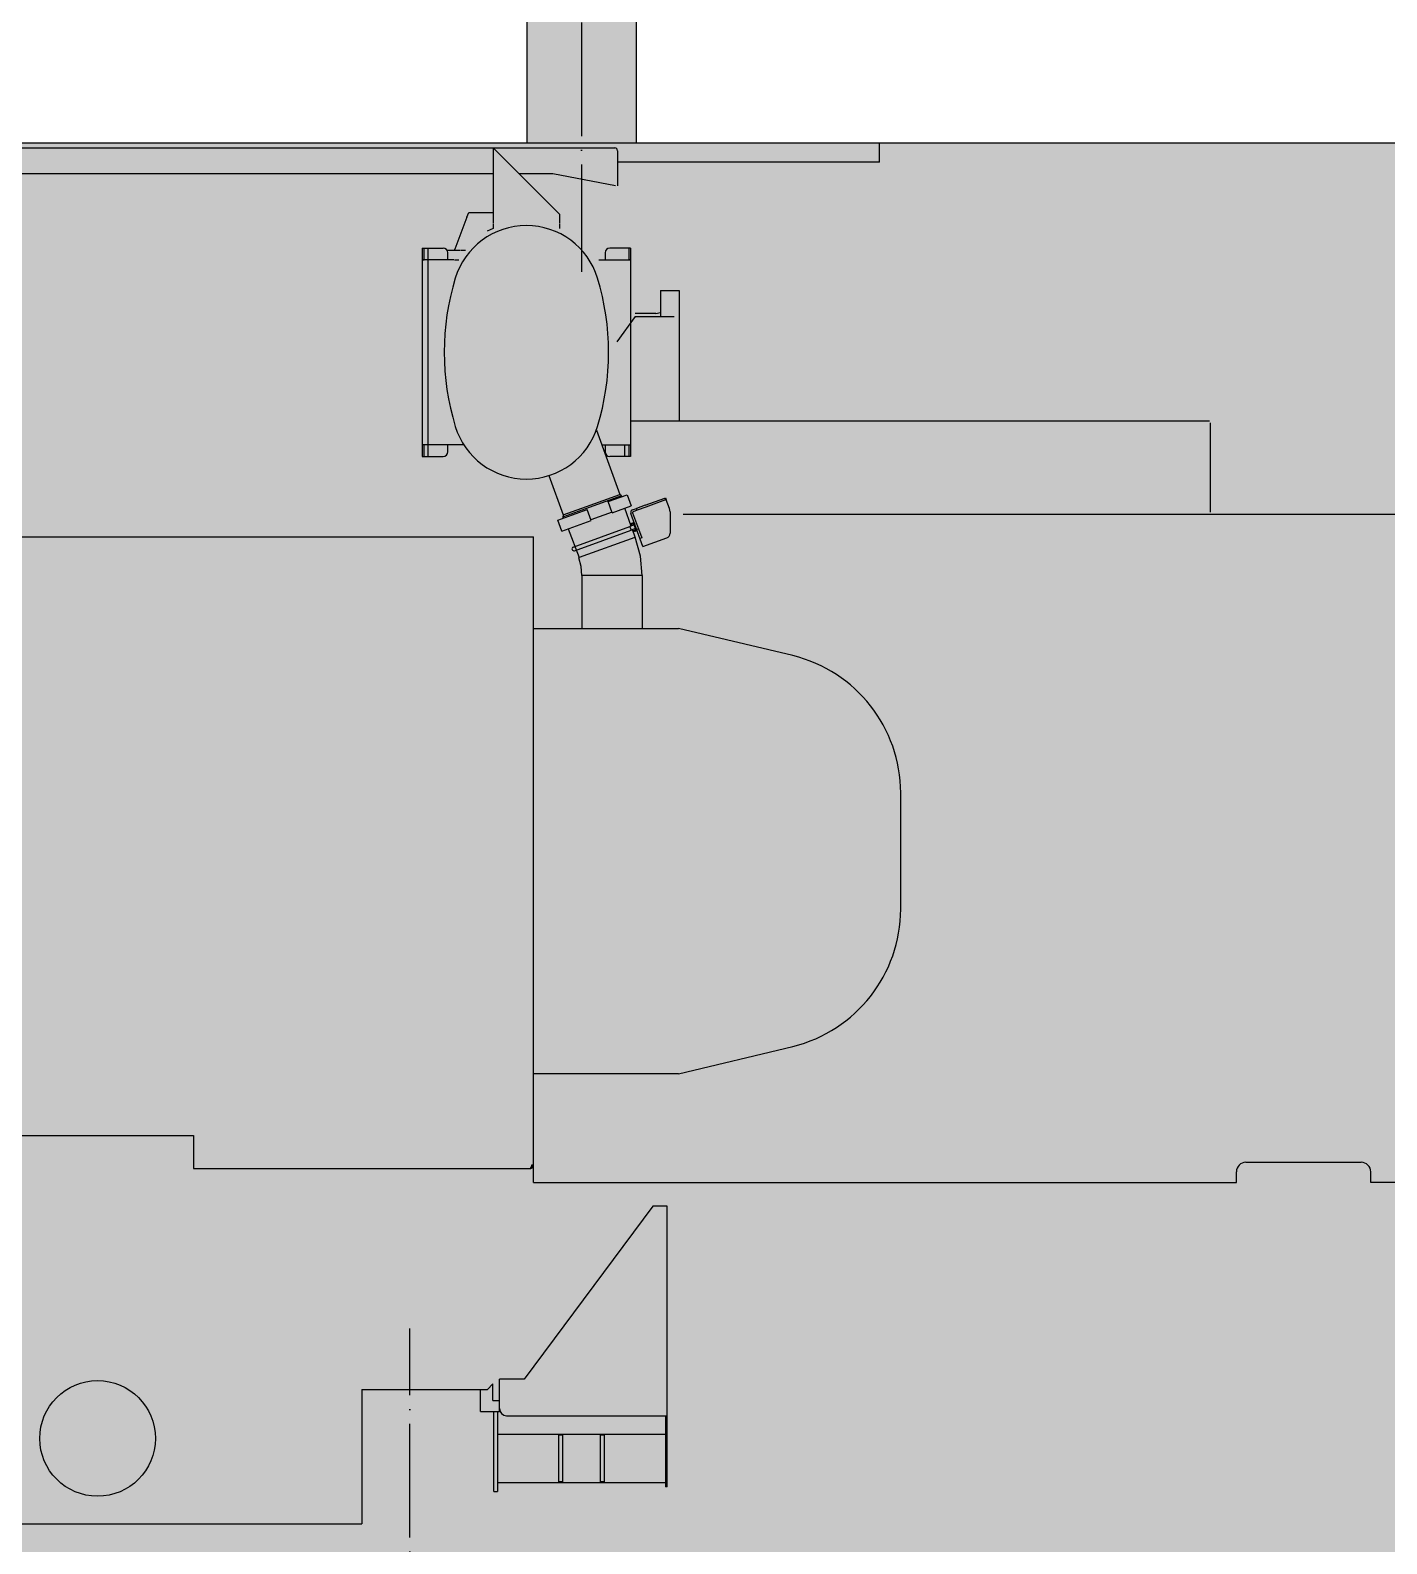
# Model space of a CAD drawing. Header units: millimetres. Extents: x 23077 to 36984, y -3880 to 22709.
# Drawn here: x 25876 to 28739, y -892 to 2302 of the extents above; entities that cross this region are included whole.
import ezdxf

# ---------------------------------------------------------------- set-up
doc = ezdxf.new("R2010")
doc.units = ezdxf.units.MM
doc.set_wipeout_variables(frame=1)
doc.linetypes.add('ACAD_ISO04W100', pattern=[30, 24, -3, 0, -3])
doc.layers.add('LTM-1160-2', color=251, linetype='Continuous')
doc.layers.add('LTM-1160-2 Оси', color=254, linetype='ACAD_ISO04W100', lineweight=15)
doc.layers.add('LTM-1160-2 Штрих', color=41, linetype='Continuous', lineweight=15)

# ---------------------------------------------------------------- blocks, each defined once
blk = doc.blocks.new('BLOCK-20160221.15034769')
at = {"color": 0, "linetype": 'ByBlock', "lineweight": -2}
blk.add_wipeout([(-115.68092849999812, 570.8763285000027), (-115.68092849999812, -570.8763285000023), (115.6809285000054, -570.8094504999972), (115.6809285000054, 570.8763285000027)], dxfattribs=at)
at = {"layer": 'LTM-1160-2 Штрих', "transparency": 16777216}
h = blk.add_hatch(color=256, dxfattribs=at)
h.dxf.hatch_style = 1
h.paths.add_polyline_path([(115.6809285000054, 570.8763285000023), (-115.6809284999981, 570.8763285000023), (-115.6809284999981, -570.8763285000023), (115.6809285000054, -570.8094504999972)])
at = {"color": 0, "linetype": 'ByBlock', "lineweight": -2, "transparency": 16777216}
blk.add_lwpolyline([(115.6809285000054, 570.8763285000023), (-115.6809284999981, 570.8763285000023), (-115.6809284999981, -570.8763285000023), (115.6809285000054, -570.8094504999972), (115.6809285000054, 570.8763285000023)], dxfattribs=at)
blk = doc.blocks.new('BLOCK-20160221.20540391')
at = {"color": 0, "linetype": 'ByBlock', "lineweight": -2}
blk.add_wipeout([(-4781.100905966516, 1451.5860209999964), (-4772.669035733798, 1466.242576106567), (-4761.727798414889, 1479.1344483191142), (-4748.637335049952, 1489.8372896289975), (-4733.828530460792, 1497.9988060232345), (-4699.808529966511, 1497.9988059999987), (-4699.808529966511, 1495.6648670000004), (5620.593520680751, 1495.6648669999931), (5620.593520680751, 1496.6648670000004), (5622.59352068075, 1498.6648670000004), (5656.59352068075, 1498.6648670000004), (5656.59352068075, 1498.6648670000004), (5665.7779230575115, 1496.8379757802713), (5673.564083429225, 1491.6354297484786), (5678.76662946102, 1483.8492693767612), (5680.593520680748, 1474.6648670000004), (5680.593520680748, 1450.1648670000004), (5684.593520680751, 1450.1648670000004), (5684.593520680751, 1106.7350409999935), (5732.67806768074, 1106.7350409999935), (5732.641649680753, 1426.2922349999944), (5732.641649680753, 1426.2922349999944), (5737.053795718522, 1448.8643193026937), (5749.6337431556285, 1468.1181746284847), (5768.533057397875, 1481.224735718245), (5790.974767680747, 1486.258189999994), (5790.974767680747, 1486.258189999994), (5790.974767680747, 1486.258189999994), (5831.785485247353, 1488.567477159234), (5872.654277514367, 1489.3351321082673), (5913.522929814724, 1488.5600613776105), (5954.333227680737, 1486.243368999997), (5954.333227680736, 1486.243368999997), (5954.333227680736, 1486.243368999997), (5976.774024225061, 1481.2058429884864), (5995.670959955087, 1468.0958529856025), (6008.247413528983, 1448.8397154350941), (6012.655463680743, 1426.2668310000017), (6012.655463680743, 1106.7350409999935), (6043.595326680748, 1106.7350409999935), (6043.595326680748, 1441.5094869999966), (6045.59532668075, 1443.5094869999966), (6429.495326680744, 1443.5094869999966), (6429.495326680744, 1443.5094869999966), (6431.064328753441, 1443.1973930832946), (6432.394464483611, 1442.308624802864), (6433.283232764044, 1440.978489072696), (6433.595326680751, 1439.409486999998), (6433.595326680751, 1151.0413120000003), (6430.09532668075, 1151.0413120000003), (6430.09532668075, 861.7499990000006), (6436.09532668075, 861.7499990000006), (6436.09532668075, 668.7499990000006), (6572.993417953913, 668.7499990000006), (6572.993417953913, 656.7499989999997), (6436.09532668075, 656.7499989999997), (6436.09532668075, -656.7499989999988), (6572.993417953913, -656.7499989999988), (6572.993417953913, -668.7499989999997), (6436.09532668075, -668.7499989999997), (6436.09532668075, -1013.2808250000016), (6442.095326680749, -1013.2808250000016), (6442.095326680749, -1170.2503600000045), (6430.59532668075, -1170.2503600000045), (6430.59532668075, -1354.4065120000014), (6424.572054680744, -1354.4065120000014), (6424.572054680744, -1170.2489863011278), (6374.59532668075, -1170.2489863011278), (6374.59532668075, -1427.6219710000078), (6374.59532668075, -1427.6219710000078), (6370.19066618468, -1450.1944257872801), (6357.614894038239, -1469.449729060144), (6338.7171194648745, -1482.5566305011162), (6316.276022680746, -1487.5879250000007), (6316.276022680746, -1487.587924999999), (6316.276022680746, -1487.587924999999), (6275.464641562063, -1489.895359545988), (6234.595326180745, -1490.664867999999), (6193.726010799428, -1489.895359545988), (6152.914629680747, -1487.587924999999), (6152.914629680747, -1487.587924999999), (6130.472919356995, -1482.5544712641176), (6111.573605004436, -1469.4479104730653), (6098.993657548009, -1450.1940552549531), (6094.58151168075, -1427.6219710000078), (6094.595326680749, -1163.6762819999994), (6057.595326680749, -1163.6762819999994), (6057.595326680749, -1354.4065120000014), (6049.59532668075, -1354.4065120000014), (6049.59532668075, -1340.963367000003), (6043.938471680742, -1335.3065120000028), (6043.595326680748, -1335.3065120000028), (6043.595326680748, -1392.3351330000005), (6041.595326680749, -1394.3351330000005), (5702.59352068075, -1394.3351330000005), (5700.593520680749, -1392.3351330000005), (5684.593520680751, -1392.3351330000005), (5684.593520680751, -1473.3351329999987), (5684.593520680751, -1473.3351329999987), (5682.76662946102, -1482.5195353767622), (5677.564083429226, -1490.305695748476), (5669.777923057511, -1495.5082417802705), (5660.593520680749, -1497.3351330000005), (5626.59352068075, -1497.3351330000005), (5626.59352068075, -1497.3351330000005), (5625.593758000737, -1497.0500796794213), (5624.831518150349, -1496.3431346869338), (5624.472122715126, -1495.3676267510045), (5624.59352068075, -1494.3351330000005), (5624.59352068075, -1494.3351330000005), (-4681.017213966516, -1494.3351330000005), (-4681.012218966512, -1496.000070000001), (-4681.012218966512, -1496.000070000001), (-4681.164459901491, -1496.7654368647318), (-4681.598005404139, -1497.4142835623752), (-4682.246852101784, -1497.8478290650246), (-4683.012218966513, -1498.0000700000019), (-4683.012218966513, -1498.0000700000019), (-4733.825495966514, -1497.9983479999992), (-4733.825495966514, -1497.9983479999992), (-4750.552817799187, -1492.5609718711612), (-4764.845061656371, -1482.309136894576), (-4775.357463372986, -1468.2074432016607), (-4781.100905966516, -1451.5827259999996), (-4781.100905966516, -1451.5827259999996)], dxfattribs=at)
at = {"layer": 'LTM-1160-2 Штрих'}
h = blk.add_hatch(color=256, dxfattribs=at)
h.dxf.hatch_style = 1
edge = h.paths.add_edge_path()
edge.add_arc((-4696.433400945627, 1412.630762448046), 93.19924128077156, 113.65562980582331, 155.2929865072991, ccw=False)
edge.add_line((-4733.828530460793, 1497.998806023235), (-4699.808529966511, 1497.998805999996))
edge.add_line((-4699.808529966511, 1497.998805999996), (-4699.808529966511, 1495.664867))
edge.add_line((-4699.808529966511, 1495.664867), (5620.593520680748, 1495.664866999992))
edge.add_line((5620.593520680748, 1495.664866999992), (5620.593520680748, 1496.664867))
edge.add_line((5620.593520680748, 1496.664867), (5622.593520680748, 1498.664867))
edge.add_line((5622.593520680748, 1498.664867), (5656.593520680748, 1498.664867))
edge.add_arc((5656.593520680747, 1474.664866999999), 24.00000000000068, 1.5916157281026244e-12, 89.9999999999979, ccw=False)
edge.add_line((5680.593520680748, 1474.664867), (5680.593520680748, 1450.164867))
edge.add_line((5680.593520680748, 1450.164867), (5684.593520680748, 1450.164867))
edge.add_line((5684.593520680748, 1450.164867), (5684.593520680748, 1106.735040999993))
edge.add_line((5684.593520680748, 1106.735040999993), (5732.678067680739, 1106.735040999993))
edge.add_line((5732.678067680739, 1106.735040999993), (5732.641649680751, 1426.292234999994))
edge.add_arc((5792.641649680438, 1426.281347611478), 60.0000009874807, 91.5919598576591, 179.9896033099166, ccw=False)
edge.add_arc((5872.556015882777, 406.2861599372845), 1083.048976628467, 85.66967622670592, 94.31992724108312, ccw=False)
edge.add_arc((5952.655463643876, 1426.266830985032), 60.00000003686547, 1.4294528227765113e-08, 88.39764449835991, ccw=False)
edge.add_line((6012.655463680741, 1426.266831000001), (6012.655463680741, 1106.735040999993))
edge.add_line((6012.655463680741, 1106.735040999993), (6043.595326680748, 1106.735040999993))
edge.add_line((6043.595326680748, 1106.735040999993), (6043.595326680748, 1441.509486999996))
edge.add_line((6043.595326680748, 1441.509486999996), (6045.595326680748, 1443.509486999996))
edge.add_line((6045.595326680748, 1443.509486999996), (6429.495326680742, 1443.509486999996))
edge.add_arc((6429.495326680746, 1439.409486999994), 4.100000000002183, 5.0874859880423173e-11, 90.00000000005087, ccw=False)
edge.add_line((6433.595326680748, 1439.409486999997), (6433.595326680748, 1151.041312000001))
edge.add_line((6433.595326680748, 1151.041312000001), (6430.095326680748, 1151.041312000001))
edge.add_line((6430.095326680748, 1151.041312000001), (6430.095326680748, 861.7499989999997))
edge.add_line((6430.095326680748, 861.7499989999997), (6436.095326680748, 861.7499989999997))
edge.add_line((6436.095326680748, 861.7499989999997), (6436.095326680748, 668.7499989999997))
edge.add_line((6436.095326680748, 668.7499989999997), (6572.993417953912, 668.7499989999997))
edge.add_line((6572.993417953912, 668.7499989999997), (6572.993417953912, 656.7499989999997))
edge.add_line((6572.993417953912, 656.7499989999997), (6436.095326680748, 656.7499989999997))
edge.add_line((6436.095326680748, 656.7499989999997), (6436.095326680748, -656.7499989999997))
edge.add_line((6436.095326680748, -656.7499989999997), (6572.993417953912, -656.7499989999997))
edge.add_line((6572.993417953912, -656.7499989999997), (6572.993417953912, -668.7499989999997))
edge.add_line((6572.993417953912, -668.7499989999997), (6436.095326680748, -668.7499989999997))
edge.add_line((6436.095326680748, -668.7499989999997), (6436.095326680748, -1013.280825000002))
edge.add_line((6436.095326680748, -1013.280825000002), (6442.095326680748, -1013.280825000002))
edge.add_line((6442.095326680748, -1013.280825000002), (6442.095326680748, -1170.250360000005))
edge.add_line((6442.095326680748, -1170.250360000005), (6430.595326680748, -1170.250360000005))
edge.add_line((6430.595326680748, -1170.250360000005), (6430.595326680748, -1354.406512000001))
edge.add_line((6430.595326680748, -1354.406512000001), (6424.572054680742, -1354.406512000001))
edge.add_line((6424.572054680742, -1354.406512000001), (6424.572054680742, -1170.248986301129))
edge.add_line((6424.572054680742, -1170.248986301129), (6374.595326680748, -1170.248986301129))
edge.add_line((6374.595326680748, -1170.248986301129), (6374.595326680748, -1427.621971000008))
edge.add_arc((6314.619022825195, -1427.634513646097), 59.97630516705398, -88.4168551259138, 0.011982076723427326, ccw=False)
edge.add_arc((6234.595326180744, -404.9762870041518), 1085.688580995848, 265.68533240141335, 274.31466759858665, ccw=False)
edge.add_arc((6154.581509914932, -1427.611084328734), 59.99999922184583, 180.0103960054738, 268.40804178206565, ccw=False)
edge.add_line((6094.58151168075, -1427.621971000008), (6094.595326680748, -1163.676282))
edge.add_line((6094.595326680748, -1163.676282), (6057.595326680748, -1163.676282))
edge.add_line((6057.595326680748, -1163.676282), (6057.595326680748, -1354.406512000001))
edge.add_line((6057.595326680748, -1354.406512000001), (6049.595326680748, -1354.406512000001))
edge.add_line((6049.595326680748, -1354.406512000001), (6049.595326680748, -1340.963367000004))
edge.add_line((6049.595326680748, -1340.963367000004), (6043.93847168074, -1335.306512000003))
edge.add_line((6043.93847168074, -1335.306512000003), (6043.595326680748, -1335.306512000003))
edge.add_line((6043.595326680748, -1335.306512000003), (6043.595326680748, -1392.335133))
edge.add_line((6043.595326680748, -1392.335133), (6041.595326680748, -1394.335133))
edge.add_line((6041.595326680748, -1394.335133), (5702.593520680748, -1394.335133))
edge.add_line((5702.593520680748, -1394.335133), (5700.593520680748, -1392.335133))
edge.add_line((5700.593520680748, -1392.335133), (5684.593520680748, -1392.335133))
edge.add_line((5684.593520680748, -1392.335133), (5684.593520680748, -1473.335133))
edge.add_arc((5660.593520680747, -1473.335133), 24.00000000000091, 270.00000000000216, 359.99999999999784, ccw=False)
edge.add_line((5660.593520680748, -1497.335133), (5626.593520680748, -1497.335133))
edge.add_arc((5626.688892465661, -1495.104885143392), 2.232286110530236, 159.8287748054088, 267.55136024655076, ccw=False)
edge.add_line((5624.593520680748, -1494.335133), (-4681.017213966516, -1494.335133))
edge.add_line((-4681.017213966516, -1494.335133), (-4681.012218966513, -1496.000070000002))
edge.add_arc((-4683.012218966513, -1496.000070000002), 2, -90, 6.480149750132114e-12, ccw=False)
edge.add_line((-4683.012218966513, -1498.000070000002), (-4733.825495966514, -1497.998348000001))
edge.add_arc((-4724.672645542425, -1441.392579911294), 57.34097707397537, 190.2364844030666, 260.8150749581742, ccw=False)
edge.add_line((-4781.100905966516, -1451.582726000001), (-4781.100905966516, 1451.586020999996))
at = {"color": 0, "linetype": 'ByBlock', "lineweight": -2, "extrusion": (0, 0, -1)}
for p, q in [((-3793.757280319252, 1420), (-3073.757280319252, 1420)), ((-3073.757280319252, 1136.898789999992), (-3073.757280319252, 1420)), ((-2795.404673319252, 1352), (-2787.404673319252, 1352)), ((-2795.404673319252, 1352), (-2795.404673319252, 1183.231867000002)), ((-2787.404673319252, 1183.231867000002), (-2787.404673319252, 1352)), ((-2433.404673319252, 1192.026611000001), (-2433.404673319252, 1342)), ((-2429.404673319252, 1342), (-2433.404673319252, 1342)), ((-2429.404673319252, 1342), (-2429.404673319252, 750.0052349999969)), ((-2787.404673319252, 1332.799999999996), (-2433.404673319252, 1332.799999999996)), ((-2650.404673319252, 1331.431249000001), (-2658.404673319252, 1331.431249000001)), ((-2658.404673319252, 1331.431249000001), (-2658.404673319252, 1232.568749999999)), ((-2650.404673319252, 1232.568749999999), (-2650.404673319252, 1331.431249000001)), ((-2562.404673319252, 1331.431249000001), (-2570.404673319252, 1331.431249000001)), ((-2570.404673319252, 1331.431249000001), (-2570.404673319252, 1232.568749999999)), ((-2562.404673319252, 1232.568749999999), (-2562.404673319252, 1331.431249000001)), ((-2787.404673319252, 1231.199999999997), (-2433.404673319252, 1231.199999999997)), ((-2658.404673319252, 1232.568749999999), (-2650.404673319252, 1232.568749999999)), ((-2570.404673319252, 1232.568749999999), (-2562.404673319252, 1232.568749999999)), ((-2823.404673319252, 1183.231867000002), (-2783.404673319252, 1183.231867000002)), ((-2823.404673319252, 1183.231867000002), (-2823.404673319252, 1136.898789999992)), ((-2783.404673319252, 1183.231867000002), (-2783.404673319252, 1114.897843999999)), ((-2768.404673319252, 1192.026611000001), (-2429.404673319252, 1192.026611000001)), ((-2797.404673319252, 1159.898789999992), (-2797.404673319252, 1124.898789999992)), ((-2797.404673319252, 1159.898789999992), (-2783.404673319252, 1159.898789999992)), ((-3073.757280319252, 1136.898789999992), (-2808.81126131925, 1136.898789999992)), ((-2808.81126131925, 1136.898789999992), (-2797.404673319252, 1124.898789999992)), ((-2731.404673319252, 1114.897843999999), (-2783.404673319252, 1114.897843999999)), ((-2460.107803319253, 750), (-2731.321906319252, 1114.897843999999)), ((-2429.404673319252, 750.0052349999969), (-2460.111694319246, 750.0052349999969)), ((-2711.594004319253, 700), (-1228.305303319255, 700)), ((-2711.594004319253, 700), (-2711.555303319255, -663)), ((-1228.305303319255, 700), (-1228.305303319255, 677)), ((1701.031897680747, 700), (-944.8053033192555, 700)), ((-944.8053033192555, 700), (-944.8053033192555, 677)), ((-3429.342275319257, 670), (-2717.184446319254, 670)), ((-3429.342275319257, 600.6648669999995), (-3429.342275319257, 670)), ((-2716.084446319255, 663), (-2716.084446319255, 666.4000000000015)), ((-2711.584446319255, 663), (-2716.084446319255, 663)), ((-2713.584446319255, 666.4000000000015), (-2713.584446319255, 663)), ((-1208.305303319255, 657), (-964.8053033192555, 657)), ((-4722.828529966508, 600.6648669999995), (-3429.342275319257, 600.6648669999995)), ((-2405.555303319255, 470), (-2711.555303319255, 470)), ((-2405.555303319255, 470), (-2164.312529319257, 412.4769929999966)), ((-1936.794580319249, 122.6901069999949), (-1936.794580319249, -122.6901070000022)), ((-2164.312529319257, -412.4769940000042), (-2405.555303319255, -470)), ((-2711.555303319255, -470), (-2405.555303319255, -470)), ((-2609.688189319255, -581.5876960000023), (-2609.688189319255, -470)), ((-2482.688189319255, -581.5876960000023), (-2482.688189319255, -470)), ((-2611.351763319253, -600.6021620000029), (-2616.291888319261, -619.0388680000033)), ((-2609.688189319255, -581.5876960000023), (-2611.351763319253, -600.6021620000029)), ((-2482.688189319255, -581.5876960000023), (-2609.688189319255, -581.5876960000023)), ((-2482.688189319255, -581.5876960000023), (-2486.281207319262, -622.6555060000028)), ((-2638.554095319254, -680.2037240000063), (-2615.385333319253, -619.3688240000047)), ((-2625.093144319253, -634.0414949999977), (-2505.621295319259, -677.5256240000017)), ((-2615.385333319253, -619.3688240000047), (-2616.291888319261, -619.0388680000033)), ((-2497.857440319254, -662.145497000005), (-2615.385333319253, -619.3688240000047)), ((-2486.281207319262, -622.6555060000028), (-2496.95088431926, -662.4754530000064)), ((-4722.828529966508, -663), (-2711.555303319255, -663)), ((-2627.940718319252, -641.5184550000049), (-2508.357440319254, -685.0431410000019)), ((-2480.791497319253, -642.9316730000064), (-2506.237750319255, -712.8447150000065)), ((-2496.95088431926, -662.4754530000064), (-2502.802180319253, -678.551704000005)), ((-2496.95088431926, -662.4754530000064), (-2497.857440319254, -662.145497000005)), ((-2489.976336319254, -679.8619269999981), (-2483.180193319262, -661.1896249999991)), ((-2483.180193319262, -661.1896249999991), (-2486.938922319256, -659.8215829999972)), ((-2480.791531319257, -642.9316610000024), (-2430.168719319256, -661.3568610000002)), ((-2423.588885319252, -716.1465949999983), (-2423.588885319252, -670.7538340000028)), ((-2652.179644319258, -675.2443740000017), (-2660.730120319255, -698.7367440000016)), ((-2660.730120319255, -698.7367440000016), (-2598.699983319253, -721.3138620000027)), ((-2652.179644319258, -675.2443740000017), (-2590.089495319255, -697.8433730000033)), ((-2649.75691531926, -704.684193000001), (-2649.437029319255, -702.847096000005)), ((-2590.089495319255, -697.8433730000033), (-2598.699983319253, -721.3138620000027)), ((-2545.913849319251, -715.0352870000061), (-2590.449603319255, -698.8261610000045)), ((-2505.538327319256, -686.0692199999976), (-2519.213091319252, -723.6403090000022)), ((-2508.253314319256, -684.7570080000005), (-2508.357440319254, -685.0431410000019)), ((-2499.430377319251, -688.2923470000023), (-2508.357440319254, -685.0431410000019)), ((-2506.465838319258, -679.845997000004), (-2508.253314319256, -684.7570080000005)), ((-2502.644000319255, -692.4435920000033), (-2507.248439319257, -690.7677130000011)), ((-2501.959979319254, -690.5641980000073), (-2506.564398319257, -688.8883249999999)), ((-2505.72542131925, -677.8117560000028), (-2506.465838319258, -679.845997000004)), ((-2505.621295319259, -677.5256240000017), (-2505.72542131925, -677.8117560000028)), ((-2496.694232319256, -680.7748300000021), (-2505.621295319259, -677.5256240000017)), ((-2502.479022319254, -714.2127570000011), (-2489.976336319254, -679.8619269999981)), ((-2497.171649319251, -677.408497000004), (-2501.776109319253, -675.7326050000047)), ((-2496.487628319257, -675.529103000008), (-2501.092066319252, -673.8532190000042)), ((-2499.909197319255, -689.6078990000024), (-2496.215411319252, -679.4592170000033)), ((-2498.229022319254, -690.7411389999979), (-2498.029803319252, -690.2919810000021)), ((-2489.976336319254, -679.8619269999981), (-2493.735064319255, -678.4938240000047)), ((-2679.44459657267, -792.60171201708), (-2649.171832319262, -709.4280280000021)), ((-2648.209673319252, -705.2473030000037), (-2649.75691531926, -704.684193000001)), ((-2649.171832319262, -709.4280280000021), (-2649.75691531926, -704.684193000001)), ((-2649.171832319262, -709.4280280000021), (-2599.862994319257, -727.3749890000036)), ((-2601.777300319256, -722.1473280000064), (-2648.209673319252, -705.2473030000037)), ((-2526.333331319256, -749.6066780000037), (-2601.777300319256, -722.1473280000064)), ((-2599.862994319257, -727.3749890000036), (-2529.830828319253, -752.8646129999979)), ((-2545.556048319253, -714.0522350000028), (-2554.106524319257, -737.5445450000043)), ((-2545.556048319253, -714.0522350000028), (-2505.587603319254, -728.5995370000019)), ((-2514.138079319251, -752.0918470000033), (-2505.587603319254, -728.5995370000019)), ((-2502.890826319257, -720.0223889999979), (-2494.138568319257, -723.2079360000062)), ((-2492.770526319255, -719.4491470000066), (-2501.522784319255, -716.2635999999984)), ((-2492.770526319255, -719.4491470000066), (-2494.138568319257, -723.2079360000062)), ((-2476.067828319254, -729.7851450000016), (-2494.138568319257, -723.2079360000062)), ((-2474.699786319252, -726.0263560000021), (-2492.770526319255, -719.4491470000066)), ((-2476.067828319254, -729.7851450000016), (-2434.785479319253, -744.810719000001)), ((-2433.417437319258, -741.0519300000014), (-2474.699786319252, -726.0263560000021)), ((-2424.795062319259, -722.9869269999981), (-2431.609637319256, -741.7098889999979)), ((-2423.588885319252, -716.1465949999983), (-2424.795062319259, -722.9869269999981)), ((1710.082179680743, -710.370265000005), (-2395.576506319252, -710.370265000005)), ((-1283.590376319255, -903.735133000002), (-1283.590376319255, -715.370265000005)), ((-2579.115574694479, -888.2733373553783), (-2529.830828319253, -752.8646129999979)), ((-2554.106524319257, -737.5445450000043), (-2514.138079319251, -752.0918470000033)), ((-2526.333331319256, -749.6066780000037), (-2529.830828319253, -752.8646129999979)), ((-2526.333331319256, -749.6066780000037), (-2525.39754031926, -747.9937629999986)), ((-2434.785479319253, -744.810719000001), (-2433.417437319258, -741.0519300000014)), ((-2434.785479319253, -744.810719000001), (-2432.977740319257, -745.4686780000047)), ((-2433.417437319258, -741.0519300000014), (-2431.609637319256, -741.7098889999979)), ((-2432.977740319257, -745.4686780000047), (-2431.609637319256, -741.7098889999979)), ((-2946.694933319261, -832.8228040000031), (-2902.694933319261, -832.8228040000031)), ((-2946.694933319261, -1272.462941000005), (-2946.694933319261, -832.8228040000031)), ((-2946.694933319261, -833.182667000001), (-2942.694933319261, -833.182667000001)), ((-2859.015601186671, -857.8228040000031), (-2946.694933319261, -857.8228040000031)), ((-2942.694933319261, -832.8228040000031), (-2942.694933319261, -857.4629410000052)), ((-2934.694933319261, -1272.822804000003), (-2934.694933319261, -832.8228040000031)), ((-2892.694933319261, -842.8228040000031), (-2892.694933319261, -857.8228040000031)), ((-2568.032488319252, -857.8228040000031), (-2506.694964319257, -857.8228040000031)), ((-2560.694964319257, -857.8228040000031), (-2560.694964319257, -842.8228040000031)), ((-2506.694964319257, -832.8228040000031), (-2550.694964319257, -832.8228040000031)), ((-2518.694964319257, -832.8228040000031), (-2518.694964319257, -857.8228040000031)), ((-2510.694964319257, -857.4629410000052), (-2510.694964319257, -832.8228040000031)), ((-2506.694964319257, -833.182667000001), (-2510.694964319257, -833.182667000001)), ((-2506.694964319257, -1272.462941000005), (-2506.694964319257, -832.8228040000031)), ((-2874.775683319254, -890.2670180000059), (-2874.886065319253, -890.2297250000047)), ((-1285.190376319253, -907.3351330000005), (-2506.694964319257, -907.3351330000005)), ((-2404.055303319255, -1183.055236), (-2404.055303319255, -907.3351330000005)), ((-2553.503192319258, -1035.152760000004), (-2553.521014319253, -1034.897877000003)), ((-2553.521014319253, -1070.747607999998), (-2553.503192319258, -1070.492726000004)), ((-2497.168047319254, -1128.651205000002), (-2535.918367319253, -1074.913693000002)), ((-2497.168047319254, -1128.651205000002), (-2414.555303319255, -1128.651205000002)), ((-2453.589332319258, -1135.05457), (-2497.168047319254, -1135.05457)), ((-2453.589332319258, -1135.05457), (-2444.055303319255, -1136.605794000003)), ((-2444.055303319255, -1183.055236), (-2444.055303319255, -1128.651205000002)), ((-2444.055303319255, -1183.055236), (-2404.055303319255, -1183.055236)), ((-2874.775652319251, -1215.378590000008), (-2874.886065319253, -1215.415943)), ((-2879.832446319255, -1247.822804000003), (-2946.694933319261, -1247.822804000003)), ((-2946.694933319261, -1248.182667000001), (-2942.694933319261, -1248.182667000001)), ((-2946.694933319261, -1272.462941000005), (-2902.694933319261, -1272.822804000003)), ((-2942.694933319261, -1247.822804000003), (-2942.694933319261, -1272.462941000005)), ((-2867.230792319257, -1267.822681999998), (-2894.239977319259, -1267.822681999998)), ((-2892.694933319261, -1247.822804000003), (-2892.694933319261, -1262.822804000003)), ((-2878.630633319255, -1267.822681999998), (-2877.543078319257, -1270.267384000006)), ((-2878.417620319255, -1247.822804000003), (-2869.589129319254, -1247.822804000003)), ((-2852.092883319259, -1338.288624000001), (-2877.543078319257, -1270.267384000006)), ((-2855.58504031926, -1267.822681999998), (-2865.686602319256, -1267.822681999998)), ((-2573.557086319255, -1247.822804000003), (-2506.694964319257, -1247.822804000003)), ((-2560.694964319257, -1262.822804000003), (-2560.694964319257, -1247.822804000003)), ((-2506.694964319257, -1272.822804000003), (-2550.694964319257, -1272.822804000003)), ((-2510.694964319257, -1272.462941000005), (-2510.694964319257, -1247.822804000003)), ((-2506.694964319257, -1248.182667000001), (-2510.694964319257, -1248.182667000001)), ((-2796.707446319255, -1314.039967000004), (-2809.194933319261, -1308.216969000001)), ((-2852.092883319259, -1338.288624000001), (-2848.525500319258, -1347.822681999998)), ((-2796.707446319255, -1323.293019000004), (-2796.707446319255, -1314.039967000004)), ((-2796.707446319255, -1484.335133), (-2796.707446319255, -1324.640431)), ((-2656.682452319255, -1323.293263), (-2656.682452319255, -1314.040089000002)), ((-2656.682452319255, -1344.310231000003), (-2656.682452319255, -1324.640553000005)), ((-2848.525500319258, -1347.822681999998), (-2796.707446319255, -1347.822681999998)), ((-2796.707446319255, -1484.335133), (-2673.062274319251, -1360.689991000007)), ((-2673.062274319251, -1360.689991000007), (-2656.682452319255, -1344.310231000003)), ((-2538.390577319253, -1404.335133), (-2670.812298319252, -1429.335133)), ((-2534.390577319253, -1478.335133), (-2534.390577319253, -1404.335133)), ((-2796.707446319255, -1429.335133), (-4699.818618966514, -1429.335133)), ((-2670.812298319252, -1429.335133), (-2741.707432319257, -1429.335133)), ((-1981.629607319257, -1454.335133), (-2534.390577319253, -1454.335133)), ((-1981.629607319257, -1454.335133), (-1981.629607319257, -1494.335133)), ((-4697.825495966514, -1484.335133), (-2540.390577319253, -1484.335133))]:
    blk.add_line(p, q, dxfattribs=at)
at = {"color": 0, "linetype": 'ByBlock', "lineweight": -2}
blk.add_lwpolyline([(5624.593520680748, -1494.335133), (-4681.017213966516, -1494.335133), (-4681.012218966513, -1496.000070000002, -0.4142135623731616), (-4683.012218966513, -1498.000070000002), (-4733.825495966514, -1497.998348000001, -0.318076560079547), (-4781.100905966516, -1451.582726000001), (-4781.100905966516, 1451.586020999996)], format="xyb", dxfattribs=at)
at = {"color": 0, "linetype": 'ByBlock', "lineweight": -2, "extrusion": (0, 0, -1)}
blk.add_circle((3631.757280319252, 1240), 122, dxfattribs=at)
for centre, radius, start, end in [((2768.404673319252, 1177.026611000001), 15, 0, 90), ((1208.305303319255, 677), 20, 270, 0), ((964.8053033192555, 677), 20, 180, 270), ((2719.684446319254, 666.4000000000015), 3.6, 90, 180), ((2717.184446319254, 666.4000000000015), 3.6, 90, 180), ((2235.964871319258, 122.0131170000022), 299.171057, 103.8572039999986, 179.870346000186), ((2235.964871319258, -122.0131180000026), 299.171057, 180.129653999814, 256.1427960000013), ((2626.51693131926, -637.7799750000049), 4.000425, 290.8491630000308, 110.8491630000308), ((2433.588885319252, -670.7538009999989), 10, 109.9997839999055, 180.0001919998526), ((2501.410857319257, -689.0807280000081), 3.581829, 203.6323009999005, 290.1376850000651), ((2501.435283319253, -689.0123100000055), 1.638189, 201.3193369998964, 288.680486999934), ((2497.718883319256, -678.911973000002), 1.599971, 110.0004780001526, 200.000841000218), ((2497.718895319253, -678.9119950000022), 3.599997, 109.9999299999583, 200.0005589998292), ((2500.975502319256, -714.760113999997), 5.6, 290.0001179997183, 20.00093400023349), ((2500.975551319258, -714.7600920000041), 1.6, 290.0000370001843, 20.00389499960843), ((2726.694964319257, -942.322791000006), 156.999996, 16.98545700016281, 163.0145429998372), ((2902.694933319261, -842.8228040000031), 10, 90, 180), ((2550.694964319257, -842.8228040000031), 10, 0, 90), ((2364.937366319253, -1052.822804000003), 535.257596, 343.0145419998565, 16.9854580001434), ((3088.45251831926, -1052.822804000003), 535.257554, 163.0145400000172, 196.9854599999828), ((3059.50555331925, -1052.822743000004), 506.310792, 178.0000010000831, 181.9999989999169), ((2726.694964319257, -1163.322791000006), 157.000003, 196.9854659996227, 343.0145340003773), ((2902.694944319257, -1262.822792999999), 10.000011, 180.0000620003085, 269.9999379996915), ((2550.694946319258, -1262.822786000004), 10.000018, 270.0000999999058, 359.9999000000942), ((2540.390577319253, -1478.335133), 6, 180, 270)]:
    blk.add_arc(centre, radius, start, end, dxfattribs=at)
blk = doc.blocks.new('*U43')
at = {"color": 0, "linetype": 'ByBlock', "lineweight": -2, "extrusion": (0, 0, -1), "zscale": -1}
blk.add_blockref('BLOCK-20160221.15034769', (-5124.000000500004, 2046.024562499995), dxfattribs=at)
at = {"color": 0, "linetype": 'ByBlock', "lineweight": -2, "rotation": 180}
blk.add_blockref('BLOCK-20160221.20540391', (2513.593433680748, 0), dxfattribs=at)
at = {"layer": 'LTM-1160-2 Оси', "lineweight": -2, "ltscale": 10, "extrusion": (0, 0, -1)}
for p, q in [((5123.998107000008, 4149.999999999992), (5123.998106999999, 1222.652365216062)), ((5485.998107000006, -4149.999999999999), (5485.998106999999, -1008.107803187631))]:
    blk.add_line(p, q, dxfattribs=at)

msp = doc.modelspace()

# ---------------------------------------------------------------- block references
at = {"layer": 'LTM-1160-2', "xscale": -1}
msp.add_blockref('*U43', (32163.46423110274, 569.8478897193204), dxfattribs=at)

doc.saveas('drawing.dxf')
